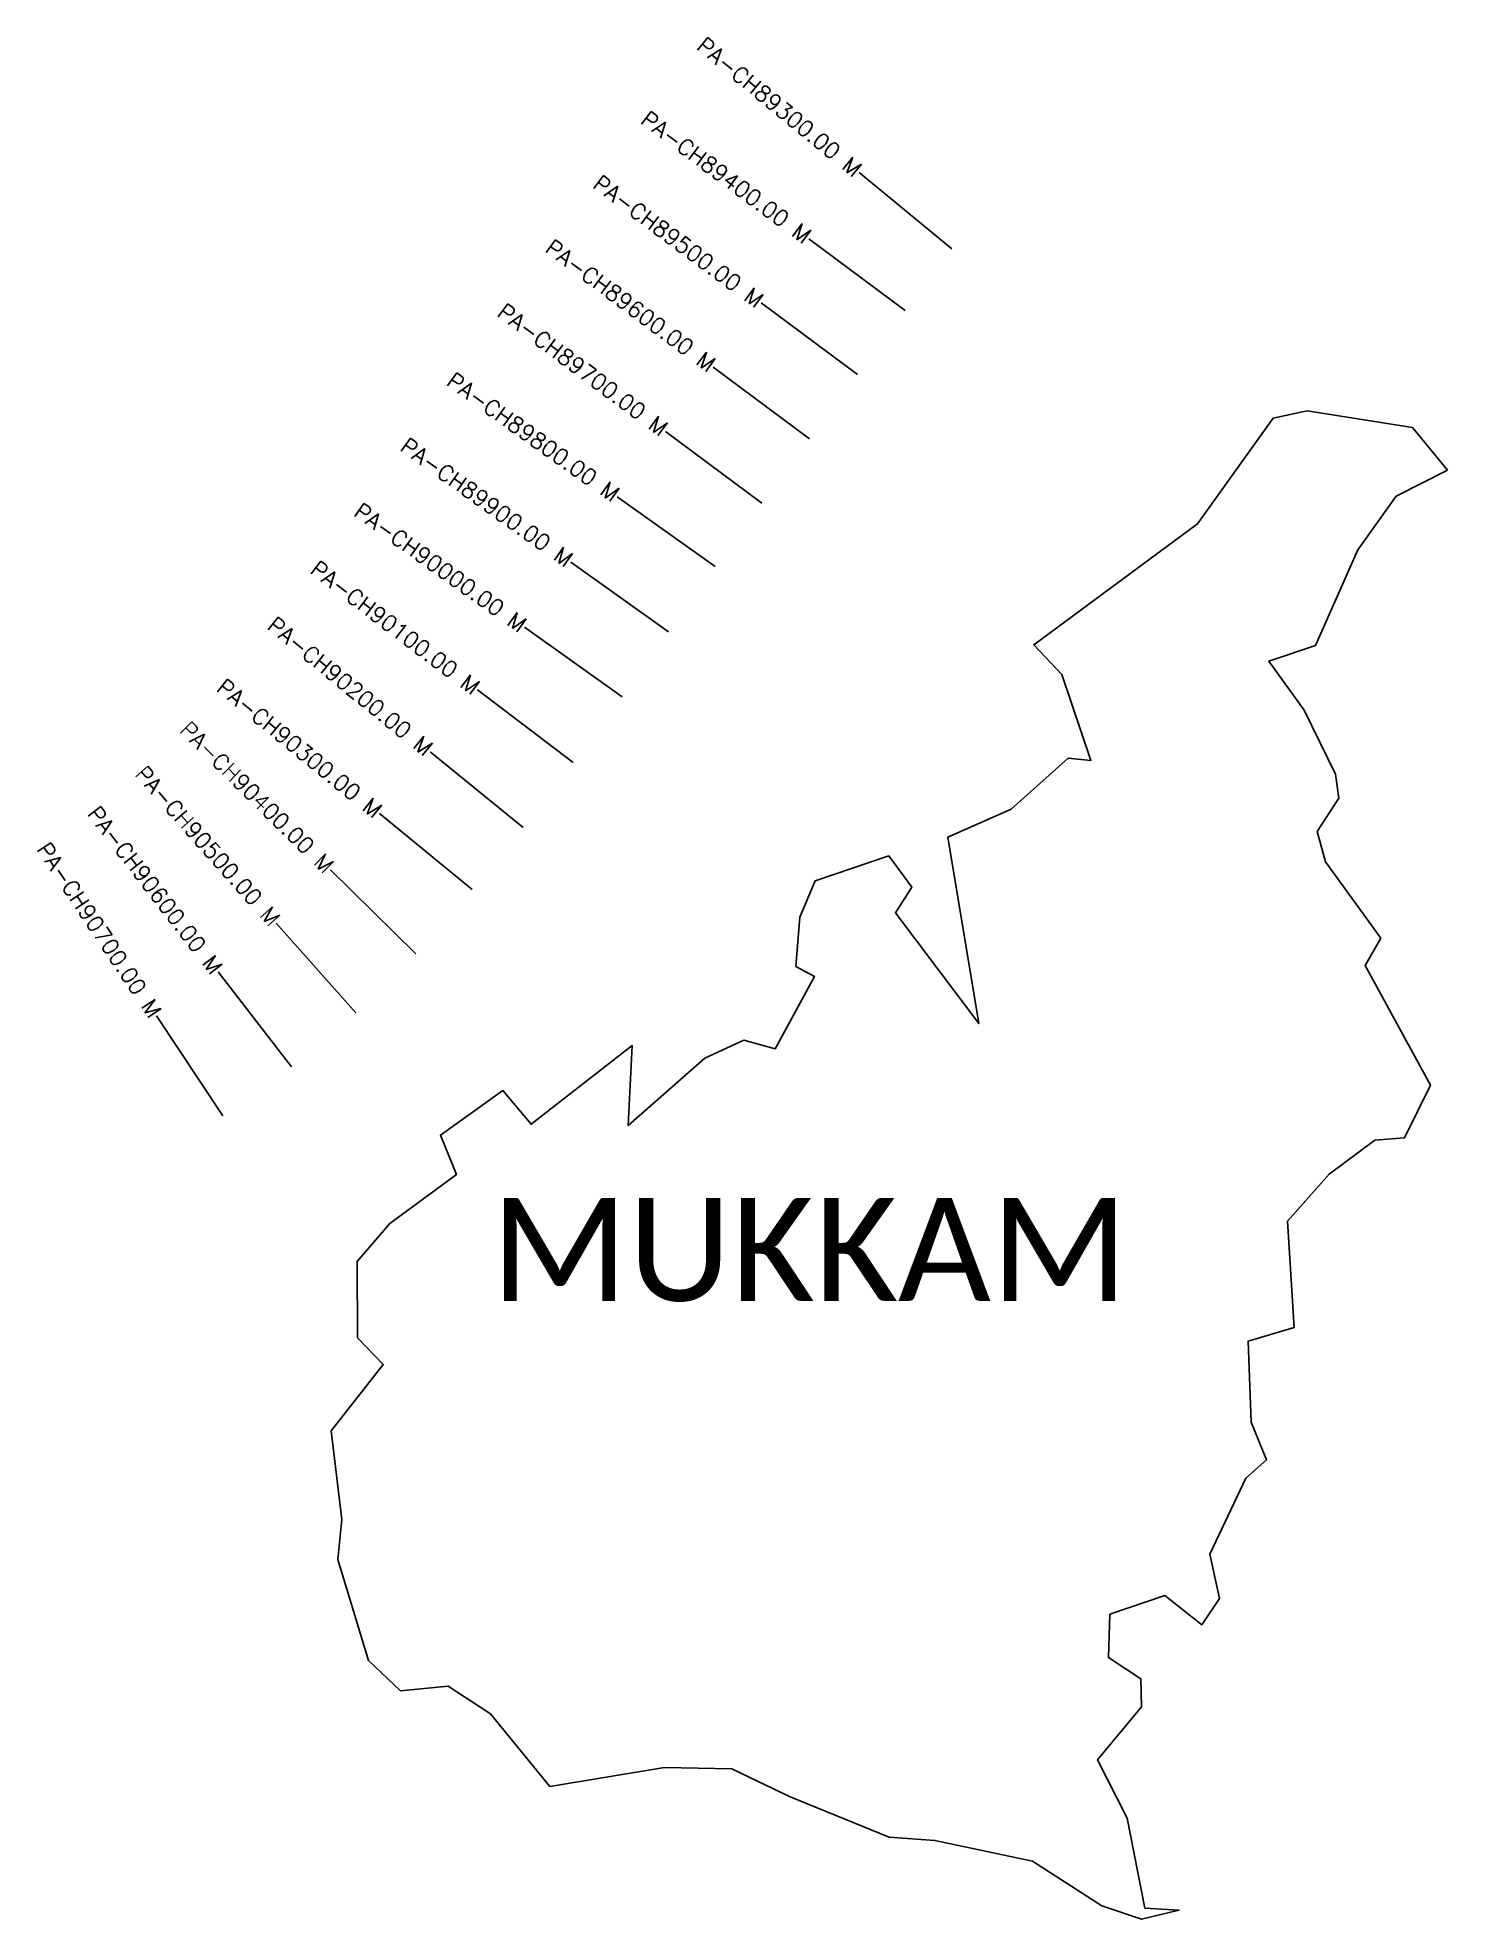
# Model space of a CAD drawing. Header units: metres. Extents: x 263581 to 265342, y 2153186 to 2155536.
import ezdxf
from ezdxf.enums import TextEntityAlignment as Align

# ---------------------------------------------------------------- set-up
doc = ezdxf.new("R2010")
doc.units = ezdxf.units.M
for name, color, linetype in [('CS', 134, 'Continuous'), ('CSMark', 6, 'Continuous'), ('village', 3, 'Continuous'), ('VILLAGE NAME', 250, 'Continuous')]:
    doc.layers.add(name, color=color, linetype=linetype)
doc.styles.get("Standard").update_dxf_attribs({"font": 'simplex.shx'})

msp = doc.modelspace()

# ---------------------------------------------------------------- linework, layer by layer
at = {"color": 6, "flags": 128}
msp.add_lwpolyline([(265167, 2155070.1), (265298.8, 2155049.3)], dxfattribs=at)
at = {"layer": 'CS'}
for p, q in [((264723.1, 2155272.2), (264607.3, 2155367.6)), ((264665.1, 2155195.4), (264544.7, 2155284.9)), ((264605.4, 2155115.2), (264485, 2155204.7)), ((264545.6, 2155034.9), (264425.3, 2155124.5)), ((264545.6, 2155034.9), (264425.3, 2155124.5)), ((264485.9, 2154954.7), (264365.6, 2155044.3)), ((264485.9, 2154954.7), (264365.6, 2155044.3)), ((264427.5, 2154875.6), (264305.3, 2154962.5)), ((264369.5, 2154794.1), (264247.3, 2154881.1)), ((264311.6, 2154712.6), (264189.3, 2154799.6)), ((264250.2, 2154630.8), (264130.6, 2154721.4)), ((264187.6, 2154549.3), (264071.5, 2154644.2)), ((264124.3, 2154471.9), (264008.2, 2154566.8)), ((264053.7, 2154391.5), (263947, 2154496.8)), ((263978.9, 2154317.9), (263879.4, 2154430.1)), ((263898.4, 2154250.4), (263806.8, 2154369.2)), ((263812.8, 2154189.2), (263729.7, 2154314.1))]:
    msp.add_line(p, q, dxfattribs=at)
at = {"layer": 'village', "color": 6}
for points in [[(265342.2, 2154995.8, 0), (265278.4, 2154963.4, 0), (265230.3, 2154896.4, 0), (265177.5, 2154776.9, 0), (265119, 2154757.2, 0), (265163.3, 2154696.2, 0), (265202.3, 2154616.2, 0), (265206.7, 2154586, 0), (265179.5, 2154544.5, 0), (265190, 2154506.7, 0), (265259, 2154411.3, 0), (265239.7, 2154377.2, 0), (265321.1, 2154227.8, 0), (265288.7, 2154162, 0), (265251.5, 2154158.9, 0), (265194.4, 2154116.5, 0), (265142.7, 2154057.9, 0), (265150.7, 2153924.9, 0), (265093.2, 2153908, 0), (265097.3, 2153806.6, 0), (265116.2, 2153759.7, 0), (265090.6, 2153736.8, 0), (265045.3, 2153641.8, 0), (265057.5, 2153586.5, 0), (265035.4, 2153553.4, 0), (264989.1, 2153590.1, 0), (264920.7, 2153566.7, 0), (264918.9, 2153512.7, 0), (264959.3, 2153486, 0), (264960, 2153451.1, 0), (264905.2, 2153385, 0), (264942.2, 2153312, 0), (264964.5, 2153199.7, 0), (265006.8, 2153197.2, 0), (264960, 2153185.7, 0), (264910.7, 2153202.7, 0), (264824, 2153258.3, 0), (264702.1, 2153284.3, 0), (264645, 2153288.3, 0), (264521.2, 2153338.7, 0), (264448.4, 2153373.7, 0), (264364.5, 2153375.3, 0), (264221.3, 2153351.6, 0), (264147.2, 2153442.2, 0), (264094, 2153477.1, 0), (264034.5, 2153471.3, 0), (263994.6, 2153509, 0), (263956.3, 2153635.3, 0), (263961.5, 2153685.3, 0), (263947.9, 2153795.9, 0), (264013.1, 2153878.8, 0), (263981, 2153911.9, 0), (263980.5, 2154007.2, 0), (264021.1, 2154054.9, 0), (264104.5, 2154116.1, 0), (264084.7, 2154165.2, 0), (264162.4, 2154220.9, 0), (264197.7, 2154178.8, 0), (264324.1, 2154277.1, 0), (264319.1, 2154177.2, 0), (264414.5, 2154261.5, 0), (264463.5, 2154283.7, 0), (264502.4, 2154272.9, 0), (264551.7, 2154363.3, 0), (264528.5, 2154375.9, 0), (264533.3, 2154437.4, 0), (264552.4, 2154482.8, 0), (264644.5, 2154513.9, 0), (264673.2, 2154474.9, 0), (264652.8, 2154442.8, 0), (264756.9, 2154304.5, 0), (264718.1, 2154537.5, 0), (264797.3, 2154572.2, 0), (264868.7, 2154635.9, 0), (264897, 2154633.3, 0), (264860.7, 2154740.7, 0), (264825.5, 2154777.7, 0), (265030.2, 2154928.6, 0), (265124.5, 2155060.9, 0), (265167, 2155070.1, 0)], [(265298.8, 2155049.3, 0), (265342.2, 2154995.8, 0)]]:
    msp.add_polyline3d(points, dxfattribs=at)

# ---------------------------------------------------------------- texts
at = {"layer": 'CSMark'}
for s, rotation, p in [('PA-CH89300.00 M', 320.5351, (264606.5, 2155368.2)), ('PA-CH89400.00 M', 323.3529, (264543.9, 2155285.5)), ('PA-CH89500.00 M', 323.3529, (264484.2, 2155205.3)), ('PA-CH89600.00 M', 323.322, (264424.5, 2155125.1)), ('PA-CH89700.00 M', 323.322, (264364.8, 2155044.9)), ('PA-CH89800.00 M', 324.5699, (264304.5, 2154963.1)), ('PA-CH89900.00 M', 324.5699, (264246.5, 2154881.6)), ('PA-CH90000.00 M', 324.5699, (264188.5, 2154800.1)), ('PA-CH90100.00 M', 322.8589, (264129.8, 2154722)), ('PA-CH90200.00 M', 320.7499, (264070.7, 2154644.9)), ('PA-CH90300.00 M', 320.7499, (264007.4, 2154567.4)), ('PA-CH90400.00 M', 315.3922, (263946.2, 2154497.5)), ('PA-CH90500.00 M', 311.5755, (263878.7, 2154430.9)), ('PA-CH90600.00 M', 307.6369, (263806.2, 2154370)), ('PA-CH90700.00 M', 303.6204, (263729.2, 2154315))]:
    msp.add_text(s, height=20, rotation=rotation, dxfattribs=at).set_placement(p, align=Align.MIDDLE_RIGHT)
at = {"layer": 'VILLAGE NAME', "insert": (264147.5, 2154086.9), "char_height": 128.647, "attachment_point": 1}
msp.add_mtext_dynamic_manual_height_columns('{\\fCalibri|b0|i0|c0|p34;MUKKAM}', width=1041.197, gutter_width=643.2, heights=[0], dxfattribs=at)

doc.saveas('drawing.dxf')
